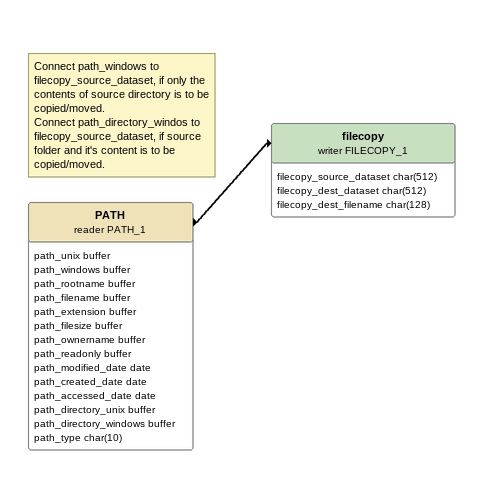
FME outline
Note: Connect path_windows to filecopy_source_dataset, if only the contents of source directory is to be copied/moved. / Connect path_directory_windos to filecopy_source_dataset, if source folder and it's content is to be copied/moved.
PATH (reader PATH_1)
    attributes: path_unix buffer, path_windows buffer, path_rootname buffer, path_filename buffer, path_extension buffer, path_filesize buffer, path_ownername buffer, path_readonly buffer, path_modified_date date, path_created_date date, path_accessed_date date, path_directory_unix buffer, path_directory_windows buffer, path_type char(10)
    -> filecopy (writer FILECOPY_1)
filecopy (writer FILECOPY_1)
    attributes: filecopy_source_dataset char(512), filecopy_dest_dataset char(512), filecopy_dest_filename char(128)
